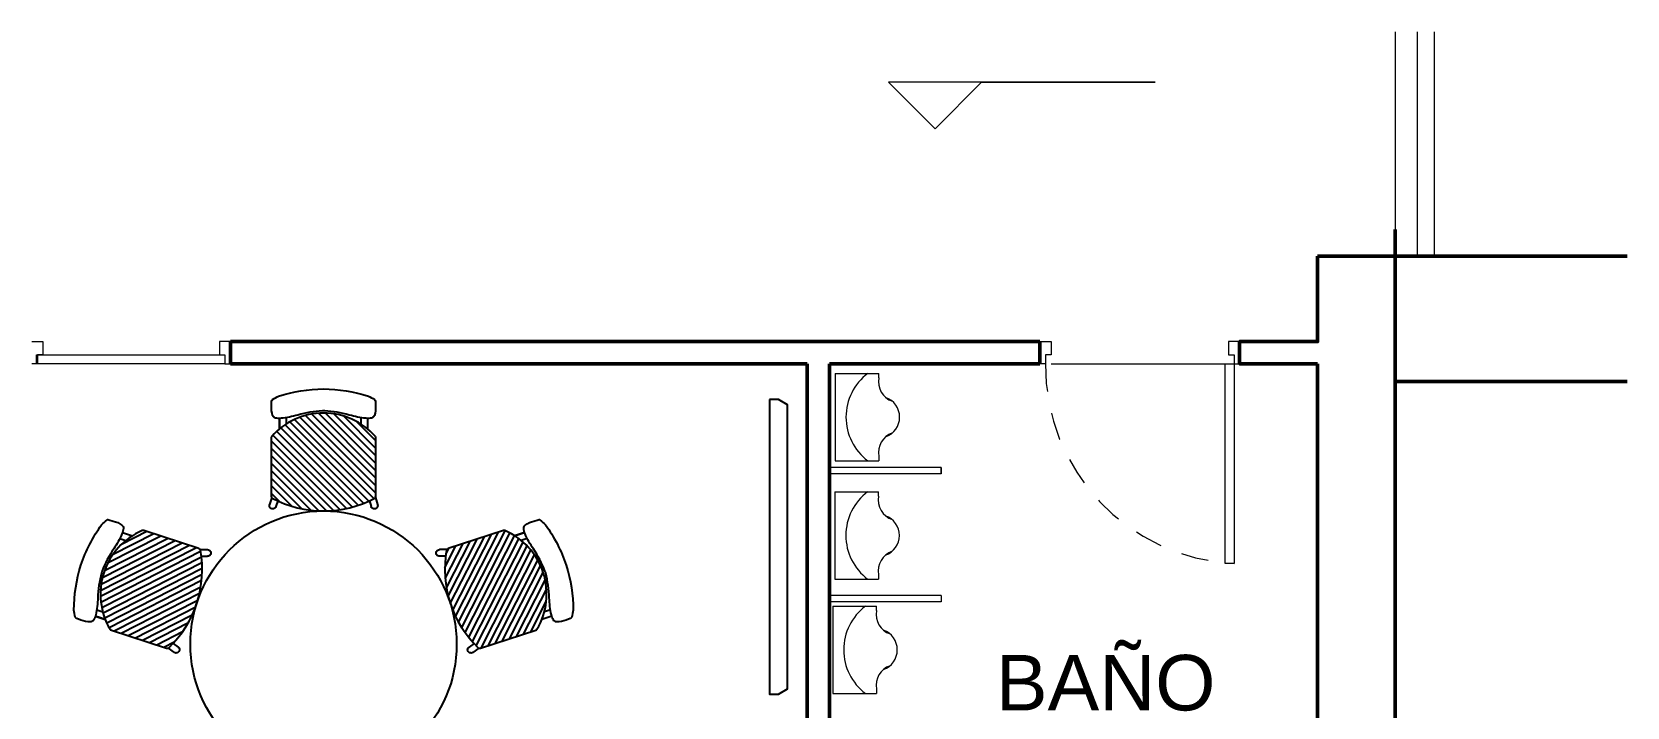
# Model space of a CAD drawing. Header units: millimetres. Extents: x -38 to 179, y -2 to 69.
# Drawn here: x 131.65 to 138.84, y 4.28 to 7.32 of the extents above; entities that cross this region are included whole.
import ezdxf

# ---------------------------------------------------------------- set-up
doc = ezdxf.new("R2010")
doc.units = ezdxf.units.MM
doc.linetypes.add('HIDDEN', pattern=[0.375, 0.25, -0.125])
doc.layers.get('0').update_dxf_attribs({"color": 255})
for name, color, linetype, lineweight in [('01 GRIS', 253, 'Continuous', 0), ('02 AZUL', 5, 'Continuous', 5), ('03 AMARILLO', 2, 'Continuous', 20), ('04 VERDE', 3, 'Continuous', 15), ('06 ROJO', 1, 'Continuous', 50), ('14 ANTEPECHO', 3, 'Continuous', 15)]:
    doc.layers.add(name, color=color, linetype=linetype, lineweight=lineweight)
doc.layers.add('A_MOBILIARIO', color=6, linetype='Continuous')
doc.styles.get("Standard").update_dxf_attribs({"font": 'arial.ttf'})

# ---------------------------------------------------------------- blocks, each defined once
blk = doc.blocks.new('PT90M15')
blk.add_lwpolyline([(0.02499999999997726, 0.09999999999999432), (0.02499999999997726, 1), (0.06499999999999773, 1), (0.06499999999999773, 0.09999999999999432)], close=True)
for points in [[(0, 0), (0.05000000000001137, 0), (0.05000000000001137, 0.05999999999999517), (0.02499999999997726, 0.05999999999999517), (0.02499999999997726, 0.09999999999999432), (0, 0.09999999999999432)], [(0.8999999999999773, 0), (0.8500000000000227, 0), (0.8500000000000227, 0.05999999999999517), (0.875, 0.05999999999999517), (0.875, 0.09999999999999432), (0.8999999999999773, 0.09999999999999432)]]:
    blk.add_lwpolyline(points)
at = {"color": 252, "linetype": 'HIDDEN', "ltscale": 0.5}
blk.add_arc((-0.01890433322307672, 0.1071459075115371), 0.8939328951040775, 359.5419849699633, 87.18486094680517, dxfattribs=at)
blk = doc.blocks.new('MB-MA-120')
at = {"layer": 'A_MOBILIARIO', "color": 4}
blk.add_circle((0, 0), 0.6, dxfattribs=at)
blk = doc.blocks.new('MB-SI-CT')
h = blk.add_hatch()
h.set_pattern_fill('ANSI31', color=252, scale=0.0075)
h.set_pattern_definition([(45, (0, 0), (-0.01683798022700466, 0.01683798022700466), [])])
edge = h.paths.add_edge_path()
edge.add_arc((-7.311484750971431e-11, 0.130322479753445), 0.3111049277399722, 41.304386364337574, 138.6956136985408, ccw=False)
edge.add_arc((0.2259970876225839, 0.3288964296365477), 0.01026228245989492, -5.374811848923855e-07, 41.304385795371786, ccw=False)
edge.add_line((0.2362593700824789, 0.3288964295402792), (0.236259370226179, 0.06746569466172048))
edge.add_arc((0.2259970878037363, 0.06746569465528363), 0.01026228242244273, -61.59172868186022, 3.593811470636865e-08, ccw=False)
edge.add_arc((-2.552034139569059e-10, 0.4852943833133625), 0.485294383313372, 241.5917287474179, 298.4082713128449, ccw=False)
edge.add_arc((-0.2259970878870283, 0.06746569441804096), 0.0102622824169693, 180.0000000866866, 241.5917288039885, ccw=False)
edge.add_line((-0.2362593703039977, 0.06746569440251449), (-0.2362593704476978, 0.3288964292810732))
edge.add_arc((-0.2259970879873667, 0.3288964293871515), 0.0102622824603312, 138.6956142593972, 180.0000005922503, ccw=False)
at = {"layer": 'A_MOBILIARIO', "color": 252}
for p, q in [((0.1984067138157286, 0.3699493810236589), (0.1984067138416492, 0.4171077532553653)), ((-0.2334672185991451, 0.06042924733519328), (-0.2434032058629612, 0.0284698572559563)), ((-0.2067068203616884, 0.04622385481347635), (-0.2149742407066526, 0.01963145843141945)), ((0.2067068203111546, 0.04622385503016346), (0.2149742406815847, 0.01963145866743332)), ((0.2334672185322404, 0.06042924758189372), (0.2434032058278888, 0.02846985752289299))]:
    blk.add_line(p, q, dxfattribs=at)
at = {"layer": 'A_MOBILIARIO'}
blk.add_line((0.198406713840285, 0.3699493810027406), (0.1984067138584749, 0.4027709281404412), dxfattribs=at)
blk.add_lwpolyline([(-0.2295795006393746, 0.501817623787062, 0.2473220328365423), (-0.2342042096352088, 0.4934425173822063), (-0.2345988710417259, 0.4733248703831094, 0.08150221110869013), (-0.2296849033021147, 0.4299622703331778, 0.2240355351153455), (-0.2162563958929979, 0.4188460196947261, 0.08102006946177262), (-0.1915073617117571, 0.4175541380637213, 0.05094595094992073), (-0.1161287371344599, 0.432312918111208, -0.05241184340338387), (-0.005307781174707316, 0.4509995738585957, -0.01486181126825373), (0.0053077805775672, 0.4509995738585957, -0.05241184340338387), (0.1161287365373198, 0.432312918111208, 0.05094595094992073), (0.1915073611150717, 0.4175541380637213, 0.0810200694617724), (0.2162563952963126, 0.4188460196947261, 0.2240355351153455), (0.2296849027054293, 0.4299622703331778, 0.0815022111332333), (0.2345988711267637, 0.473324870637768), (0.2342042096988735, 0.4934425176391386, 0.2473220328365423), (0.2295795006930348, 0.5018176240380825, 0.03297678744902263), (0.2022613923304561, 0.5176033459488707, 0.07399032975095574), (0, 0.5499999999999972, 0.07399032975095574), (-0.2022613923300014, 0.5176033459488707, 0.03297678744902263), (-0.22957950069258, 0.5018176240380825)], format="xyb", dxfattribs=at)
blk.add_lwpolyline([(-0.2337062542522119, 0.3356701430507627, -0.4525221831862469), (0.2337062538806265, 0.3356701433072402, -0.1822013527812773), (0.2362593700824789, 0.3288964295402792), (0.236259370226179, 0.06746569466172048, -0.2754070627771475), (0.2308793808958569, 0.05843919729026936, -0.253115704548103), (-0.2308793809573046, 0.05843919704743428, -0.2754070627748174), (-0.2362593703039977, 0.06746569440251449), (-0.2362593704476978, 0.3288964292810732, -0.1822013527812773)], format="xyb", close=True, dxfattribs=at)
at = {"layer": 'A_MOBILIARIO', "color": 252}
for points in [[(-0.1984067143354196, 0.4171077532552019), (-0.1984067143354196, 0.3699493809972978)], [(-0.1686355310602892, 0.42035933208291), (-0.1686355310602892, 0.3917576222893473)], [(0.1686355308387704, 0.4203593320252068), (0.1686355308387704, 0.3917576223379342)], [(0.1984067141139008, 0.4171077532478193), (0.1984067141139008, 0.369949381059655)]]:
    blk.add_lwpolyline(points, dxfattribs=at)
for centre, start, end in [((-0.2291887232852616, 0.02405065784391525), 162.729836512308, 342.7298365125797), ((0.2291887232547367, 0.02405065809539053), 197.2701635503081, 17.27016355055538)]:
    blk.add_arc(centre, 0.0148855916375804, start, end, dxfattribs=at)

msp = doc.modelspace()

# ---------------------------------------------------------------- linework, layer by layer
at = {"layer": '01 GRIS'}
for p, q in [((136.2408210506965, 5.827457179602789), (137.0408210506994, 5.827457179602789)), ((136.2408210506965, 5.827457179602789), (137.0408210506994, 5.827457179602789)), ((136.2408210506965, 5.827457179588238), (137.0408210506994, 5.827457179588238)), ((135.7449930274579, 5.360050323968609), (135.7449930274579, 5.330570555186569)), ((135.7449930274579, 5.360050323968609), (135.7449930274579, 5.330570555186569)), ((135.7449930274579, 5.360050323954057), (135.7449930274579, 5.330570555172017))]:
    msp.add_line(p, q, dxfattribs=at)
at = {"layer": '02 AZUL'}
for p, q in [((135.2677019814273, 5.783346765481839), (135.2677019814273, 5.390283181721316)), ((135.2677019814273, 5.783346765481839), (135.4642337733076, 5.783346765481839)), ((135.2677019814273, 5.783346765481839), (135.2677019814273, 5.390283181721316)), ((135.2677019814273, 5.783346765481839), (135.4642337733076, 5.783346765481839)), ((135.2677019814273, 5.783346765467287), (135.2677019814273, 5.390283181706764)), ((135.2677019814273, 5.783346765467287), (135.4642337733076, 5.783346765467287)), ((135.4642337733076, 5.763638287109644), (135.4642337733076, 5.783346765481839)), ((135.4642337733076, 5.763638287109644), (135.4642337733076, 5.783346765481839)), ((135.4642337733076, 5.763638287109644), (135.4642337733076, 5.783346765467287)), ((135.4642337733076, 5.409991660078959), (135.4642337733076, 5.390283181721316)), ((135.4642337733076, 5.409991660078959), (135.4642337733076, 5.390283181721316)), ((135.4642337733076, 5.409991660064407), (135.4642337733076, 5.390283181706764)), ((135.7449930274579, 5.360050323968609), (135.2449930274579, 5.360050323968609)), ((135.7449930274579, 5.360050323968609), (135.2449930274579, 5.360050323968609)), ((135.7449930274579, 5.360050323954057), (135.2449930274579, 5.360050323954057)), ((135.7449930274579, 5.330570555186569), (135.2449930274579, 5.330570555186569)), ((135.7449930274579, 5.330570555186569), (135.2449930274579, 5.330570555186569)), ((135.7449930274579, 5.330570555172017), (135.2449930274579, 5.330570555172017)), ((135.2677019814273, 5.390283181721316), (135.4642337733076, 5.390283181721316)), ((135.2677019814273, 5.390283181721316), (135.4642337733076, 5.390283181721316)), ((135.2677019814273, 5.390283181706764), (135.4642337733076, 5.390283181706764)), ((135.7449930274579, 5.330570555186569), (135.7449930274579, 5.360050323968609)), ((135.7449930274579, 5.330570555186569), (135.7449930274579, 5.360050323968609)), ((135.7449930274579, 5.330570555172017), (135.7449930274579, 5.360050323954057)), ((135.2669880860758, 5.25022449117023), (135.4635198779561, 5.25022449117023)), ((135.2669880860758, 5.25022449117023), (135.2669880860758, 4.857160907409708)), ((135.2669880860758, 5.25022449117023), (135.4635198779561, 5.25022449117023)), ((135.2669880860758, 5.25022449117023), (135.2669880860758, 4.857160907409708)), ((135.2669880860758, 5.250224491155678), (135.4635198779561, 5.250224491155678)), ((135.2669880860758, 5.250224491155678), (135.2669880860758, 4.857160907395156)), ((135.4635198779561, 5.230516012812587), (135.4635198779561, 5.25022449117023)), ((135.4635198779561, 5.230516012812587), (135.4635198779561, 5.25022449117023)), ((135.4635198779561, 5.230516012798035), (135.4635198779561, 5.250224491155678)), ((135.2669880860758, 4.857160907409708), (135.4635198779561, 4.857160907409708)), ((135.2669880860758, 4.857160907409708), (135.4635198779561, 4.857160907409708)), ((135.2669880860758, 4.857160907395156), (135.4635198779561, 4.857160907395156)), ((135.4635198779561, 4.876869385767351), (135.4635198779561, 4.857160907409708)), ((135.4635198779561, 4.876869385767351), (135.4635198779561, 4.857160907409708)), ((135.4635198779561, 4.876869385767351), (135.4635198779561, 4.857160907395156)), ((135.7449930274579, 4.783577198333661), (135.2449930274579, 4.783577198333661)), ((135.7449930274579, 4.783577198333661), (135.2449930274579, 4.783577198333661)), ((135.7449930274579, 4.783577198333661), (135.2449930274579, 4.783577198333661)), ((135.7449930274579, 4.754097429551622), (135.2449930274579, 4.754097429551622)), ((135.7449930274579, 4.754097429551622), (135.2449930274579, 4.754097429551622)), ((135.7449930274579, 4.754097429551622), (135.2449930274579, 4.754097429551622)), ((135.7449930274579, 4.783577198333661), (135.7449930274579, 4.754097429551622)), ((135.7449930274579, 4.783577198333661), (135.7449930274579, 4.754097429551622)), ((135.7449930274579, 4.783577198333661), (135.7449930274579, 4.754097429551622)), ((135.2572789346723, 4.734790540282121), (135.4538107265525, 4.734790540282121)), ((135.2572789346723, 4.734790540282121), (135.2572789346723, 4.341726956521598)), ((135.2572789346723, 4.734790540282121), (135.4538107265525, 4.734790540282121)), ((135.2572789346723, 4.734790540282121), (135.2572789346723, 4.341726956521598)), ((135.2572789346723, 4.734790540267569), (135.4538107265525, 4.734790540267569)), ((135.2572789346723, 4.734790540267569), (135.2572789346723, 4.341726956507046)), ((135.4538107265525, 4.715082061924478), (135.4538107265525, 4.734790540282121)), ((135.4538107265525, 4.715082061924478), (135.4538107265525, 4.734790540282121)), ((135.4538107265525, 4.715082061909926), (135.4538107265525, 4.734790540267569)), ((135.2572789346723, 4.341726956521598), (135.4538107265525, 4.341726956521598)), ((135.2572789346723, 4.341726956521598), (135.4538107265525, 4.341726956521598)), ((135.2572789346723, 4.341726956507046), (135.4538107265525, 4.341726956507046)), ((135.4538107265525, 4.361435434879241), (135.4538107265525, 4.341726956521598)), ((135.4538107265525, 4.361435434879241), (135.4538107265525, 4.341726956521598)), ((135.4538107265525, 4.361435434864689), (135.4538107265525, 4.341726956507046))]:
    msp.add_line(p, q, dxfattribs=at)
for points in [[(131.64740493924, 5.927457179594058), (131.6974049392429, 5.927457179594058), (131.6974049392429, 5.867457179596387), (131.6724049392487, 5.867457179596387), (131.6724049392487, 5.827457179588238), (131.64740493924, 5.827457179588238)], [(132.5424049392441, 5.927457179594058), (132.4924049392412, 5.927457179594058), (132.4924049392412, 5.867457179596387), (132.5174049392353, 5.867457179596387), (132.5174049392353, 5.827457179588238), (132.5424049392441, 5.827457179588238)]]:
    msp.add_lwpolyline(points, dxfattribs=at)
msp.add_lwpolyline([(132.5174049392353, 5.827457179588238), (131.6674049392441, 5.827457179588238), (131.6674049392441, 5.867457179596387), (132.5174049392353, 5.867457179596387)], close=True, dxfattribs=at)
for centre, radius, start, end in [((135.5624399404896, 5.586814973601578), 0.245664739849993, 126.8698976460106, 233.1301023539895), ((135.5624399404896, 5.586814973601578), 0.245664739849993, 126.8698976460106, 233.1301023539895), ((135.5624399404896, 5.586814973587026), 0.245664739849993, 126.8698976460106, 233.1301023539895), ((135.5570853389927, 5.747196022417485), 0.09429613629568258, 169.9580960604084, 250.620455241102), ((135.5570853389927, 5.747196022417485), 0.09429613629568258, 169.9580960604084, 250.620455241102), ((135.5570853389927, 5.747196022402933), 0.09429613629568258, 169.9580960604084, 250.620455241102), ((135.4642337733076, 5.586814973601578), 0.09429613629568258, 0, 70.62045524110202), ((135.4642337733076, 5.586814973601578), 0.09429613629568258, 0, 70.62045524110202), ((135.4642337733076, 5.586814973587026), 0.09429613629568258, 0, 70.62045524110202), ((135.4642337733076, 5.586814973601578), 0.09429613629568258, 289.379544758898, 0), ((135.4642337733076, 5.586814973601578), 0.09429613629568258, 289.379544758898, 0), ((135.4642337733076, 5.586814973587026), 0.09429613629568258, 289.379544758898, 0), ((135.5570853389927, 5.426433924785671), 0.09429613629568258, 109.379544758898, 190.0419039395916), ((135.5570853389927, 5.426433924785671), 0.09429613629568258, 109.379544758898, 190.0419039395916), ((135.5570853389927, 5.426433924771119), 0.09429613629568258, 109.379544758898, 190.0419039395916), ((135.5617260451527, 5.053692699289969), 0.245664739849993, 126.8698976460106, 233.1301023539895), ((135.5617260451527, 5.053692699289969), 0.245664739849993, 126.8698976460106, 233.1301023539895), ((135.5617260451527, 5.053692699275417), 0.245664739849993, 126.8698976460106, 233.1301023539895), ((135.5563714436557, 5.214073748105876), 0.09429613629568258, 169.9580960604084, 250.620455241102), ((135.5563714436557, 5.214073748105876), 0.09429613629568258, 169.9580960604084, 250.620455241102), ((135.5563714436557, 5.214073748105876), 0.09429613629568258, 169.9580960604084, 250.620455241102), ((135.4635198779561, 5.053692699289969), 0.09429613629568258, 0, 70.62045524110202), ((135.4635198779561, 5.053692699289969), 0.09429613629568258, 0, 70.62045524110202), ((135.4635198779561, 5.053692699275417), 0.09429613629568258, 0, 70.62045524110202), ((135.4635198779561, 5.053692699289969), 0.09429613629568258, 289.379544758898, 0), ((135.4635198779561, 5.053692699289969), 0.09429613629568258, 289.379544758898, 0), ((135.4635198779561, 5.053692699275417), 0.09429613629568258, 289.379544758898, 0), ((135.5563714436557, 4.893311650474062), 0.09429613629568258, 109.379544758898, 190.0419039395916), ((135.5563714436557, 4.893311650474062), 0.09429613629568258, 109.379544758898, 190.0419039395916), ((135.5563714436557, 4.89331165045951), 0.09429613629568258, 109.379544758898, 190.0419039395916), ((135.5520168937492, 4.538258748401859), 0.245664739849993, 126.8698976460106, 233.1301023539895), ((135.5520168937492, 4.538258748401859), 0.245664739849993, 126.8698976460106, 233.1301023539895), ((135.5520168937492, 4.538258748387308), 0.245664739849993, 126.8698976460106, 233.1301023539895), ((135.5466622922522, 4.698639797217766), 0.09429613629568258, 169.9580960604084, 250.620455241102), ((135.5466622922522, 4.698639797217766), 0.09429613629568258, 169.9580960604084, 250.620455241102), ((135.5466622922522, 4.698639797203215), 0.09429613629568258, 169.9580960604084, 250.620455241102), ((135.4538107265525, 4.538258748401859), 0.09429613629568258, 0, 70.62045524110202), ((135.4538107265525, 4.538258748401859), 0.09429613629568258, 0, 70.62045524110202), ((135.4538107265525, 4.538258748387308), 0.09429613629568258, 0, 70.62045524110202), ((135.4538107265525, 4.538258748401859), 0.09429613629568258, 289.379544758898, 0), ((135.4538107265525, 4.538258748401859), 0.09429613629568258, 289.379544758898, 0), ((135.4538107265525, 4.538258748387308), 0.09429613629568258, 289.379544758898, 0), ((135.5466622922522, 4.377877699585953), 0.09429613629568258, 109.379544758898, 190.0419039395916), ((135.5466622922522, 4.377877699585953), 0.09429613629568258, 109.379544758898, 190.0419039395916), ((135.5466622922522, 4.377877699571401), 0.09429613629568258, 109.379544758898, 190.0419039395916)]:
    msp.add_arc(centre, radius, start, end, dxfattribs=at)
at = {"layer": '03 AMARILLO'}
msp.add_lwpolyline([(136.7104386595147, 7.095882181263733), (135.5090108943823, 7.095882181263733), (135.7183889713906, 6.886504104240886), (135.9277670484134, 7.095882181263733)], close=True, dxfattribs=at)
at = {"layer": '06 ROJO'}
for p, q in [((137.7924049392441, 1.28745717959464), (137.7924049392441, 6.432363243988221)), ((137.7924049392441, 1.28745717959464), (137.7924049392441, 6.432363243988221)), ((137.7924049392441, 1.28745717959464), (137.7924049392441, 6.432363243973669)), ((137.4424049392383, 6.312457179603371), (138.8374049392423, 6.312457179603371)), ((137.4424049392383, 6.312457179603371), (138.8374049392423, 6.312457179603371)), ((137.4424049392383, 6.31245717958882), (138.8374049392423, 6.31245717958882)), ((132.842404939247, 5.927457179594058), (132.5424049392441, 5.927457179594058)), ((132.5424049392441, 5.927457179594058), (132.5424049392441, 5.827457179602789)), ((132.842404939247, 5.927457179594058), (132.5424049392441, 5.927457179594058)), ((132.5424049392441, 5.927457179594058), (132.5424049392441, 5.827457179602789)), ((132.842404939247, 5.927457179594058), (132.5424049392441, 5.927457179594058)), ((132.5424049392441, 5.927457179594058), (132.5424049392441, 5.827457179588238)), ((133.6924049392383, 5.927457179594058), (132.842404939247, 5.927457179594058)), ((136.1908210506936, 5.927457179594058), (133.6924049392383, 5.927457179594058)), ((136.1908210506936, 5.927457179594058), (133.6924049392383, 5.927457179594058)), ((136.1908210506936, 5.927457179594058), (133.6924049392383, 5.927457179594058)), ((136.1908210506936, 5.927457179594058), (136.1908210506936, 5.827457179602789)), ((136.1908210506936, 5.927457179594058), (136.1908210506936, 5.827457179602789)), ((136.1908210506936, 5.927457179594058), (136.1908210506936, 5.827457179588238)), ((133.6924049392383, 5.827457179602789), (132.5424049392441, 5.827457179602789)), ((133.6924049392383, 5.827457179602789), (132.5424049392441, 5.827457179602789)), ((133.6924049392383, 5.827457179588238), (132.5424049392441, 5.827457179588238)), ((135.1424049392499, 5.827457179602789), (133.6924049392383, 5.827457179602789)), ((135.1424049392499, 5.827457179602789), (133.6924049392383, 5.827457179602789)), ((135.1424049392499, 5.827457179588238), (133.6924049392383, 5.827457179588238)), ((135.1424049392499, 4.177457179594058), (135.1424049392499, 5.827457179602789)), ((135.1424049392499, 4.177457179594058), (135.1424049392499, 5.827457179602789)), ((135.1424049392499, 4.177457179594058), (135.1424049392499, 5.827457179588238)), ((136.1908210506936, 5.827457179602789), (135.2424049392412, 5.827457179602789)), ((135.2424049392412, 4.177457179594058), (135.2424049392412, 5.827457179602789)), ((136.1908210506936, 5.827457179602789), (135.2424049392412, 5.827457179602789)), ((135.2424049392412, 4.177457179594058), (135.2424049392412, 5.827457179602789)), ((136.1908210506936, 5.827457179588238), (135.2424049392412, 5.827457179588238)), ((135.2424049392412, 4.177457179594058), (135.2424049392412, 5.827457179588238)), ((137.4424049392383, 5.827457179602789), (137.4424049392383, -1.102542820404778)), ((137.4424049392383, 5.827457179602789), (137.4424049392383, -1.102542820404778)), ((137.4424049392383, 5.827457179588238), (137.4424049392383, -1.102542820404778))]:
    msp.add_line(p, q, dxfattribs=at)
at = {"layer": '06 ROJO', "ltscale": 0.1}
for p, q in [((137.4424049392383, 6.312457179603371), (137.7924049392441, 6.312457179603371)), ((137.4424049392383, 6.312457179603371), (137.7924049392441, 6.312457179603371)), ((137.4424049392383, 6.31245717958882), (137.7924049392441, 6.31245717958882)), ((138.8374049392423, 5.747457179601043), (137.7924049392441, 5.747457179601043)), ((138.8374049392423, 5.747457179601043), (137.7924049392441, 5.747457179601043)), ((138.8374049392423, 5.747457179586491), (137.7924049392441, 5.747457179586491))]:
    msp.add_line(p, q, dxfattribs=at)
at = {"layer": '06 ROJO'}
for points in [[(137.4424049392383, 6.312457179603371), (137.4424049392383, 5.927457179594058)], [(137.4424049392383, 6.312457179603371), (137.4424049392383, 5.927457179594058)], [(137.4424049392383, 6.31245717958882), (137.4424049392383, 5.927457179594058)], [(137.0908210507023, 5.927457179594058), (137.4424049392383, 5.927457179594058), (137.0908210507023, 5.927457179594058), (137.0908210507023, 5.827457179602789), (137.4424049392383, 5.827457179602789)], [(137.0908210507023, 5.927457179594058), (137.4424049392383, 5.927457179594058), (137.0908210507023, 5.927457179594058), (137.0908210507023, 5.827457179602789), (137.4424049392383, 5.827457179602789)], [(137.0908210507023, 5.927457179594058), (137.4424049392383, 5.927457179594058), (137.0908210507023, 5.927457179594058), (137.0908210507023, 5.827457179588238), (137.4424049392383, 5.827457179588238)]]:
    msp.add_lwpolyline(points, dxfattribs=at)
at = {"layer": '14 ANTEPECHO'}
for p, q in [((137.7924049392441, 7.322457179583581), (137.7924049392441, 6.31245717958882)), ((137.8924049392499, 6.31245717958882), (137.8924049392499, 7.322457179583581)), ((137.967404939247, 7.322457179583581), (137.967404939247, 6.31245717958882))]:
    msp.add_line(p, q, dxfattribs=at)
at = {"layer": 'A_MOBILIARIO', "color": 6, "ltscale": 0.5}
msp.add_lwpolyline([(134.9724049392516, 5.666457179595455), (134.9724049392516, 4.338457179601392), (135.0124049392598, 4.338457179601392), (135.0524049392534, 4.36245717959173), (135.0524049392534, 5.642457179605118), (135.0124049392598, 5.666457179595455)], close=True, dxfattribs=at)

# ---------------------------------------------------------------- block references
at = {"layer": '02 AZUL', "rotation": 180}
msp.add_blockref('PT90M15', (137.0908210507023, 5.927457179594058), dxfattribs=at)
msp.add_blockref('PT90M15', (137.0908210507023, 5.927457179594058), dxfattribs=at)
msp.add_blockref('PT90M15', (137.0908210507023, 5.927457179594058), dxfattribs=at)
at = {"layer": 'A_MOBILIARIO', "xscale": -1}
msp.add_blockref('MB-SI-CT', (132.9618920103803, 5.16389379113025), dxfattribs=at)
for p, rotation in [((132.3912581005989, 4.749303987755412), 72.00000000000006), ((133.5325259201618, 4.749303987755412), 288.0000000000001)]:
    msp.add_blockref('MB-SI-CT', p, dxfattribs=dict(at, rotation=rotation))
at = {"layer": 'A_MOBILIARIO'}
msp.add_blockref('MB-MA-120', (132.9618920103803, 4.563893791124429), dxfattribs=at)

# ---------------------------------------------------------------- texts
at = {"layer": '04 VERDE', "char_height": 0.25, "width": 1.872928338039742, "attachment_point": 2}
for insert in [(136.4872327471658, 4.515210977155221), (136.4872327471658, 4.515210977155221), (136.4872327471658, 4.515210977140669)]:
    msp.add_mtext('BAÑO\\P{\\H0.6x;HOMBRES }', dxfattribs=dict(at, insert=insert))

doc.saveas('drawing.dxf')
